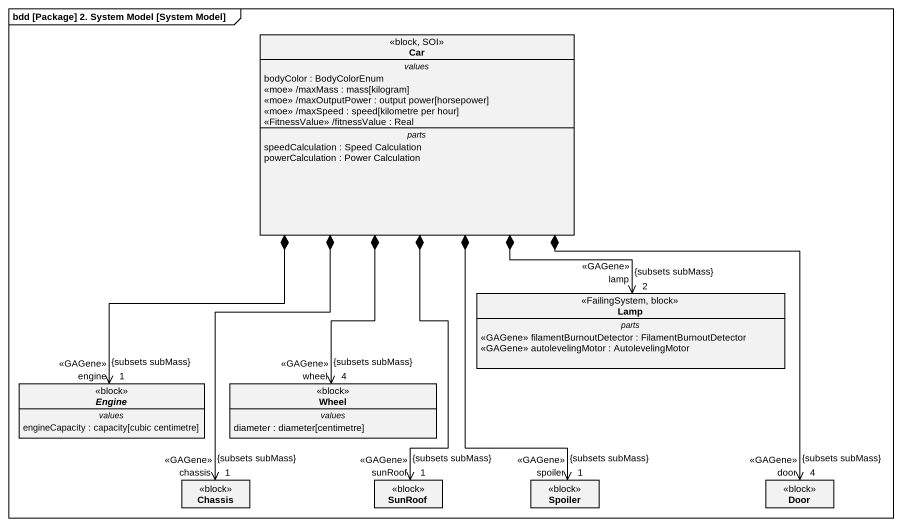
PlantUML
@startuml
mainframe bdd [Package] 2. System Model [System Model]
hide circle
hide empty members
class Car <<block, SOI>> {
  -- values --
  bodyColor : BodyColorEnum
  <<moe>> /maxMass : mass[kilogram]
  <<moe>> /maxOutputPower : output power[horsepower]
  <<moe>> /maxSpeed : speed[kilometre per hour]
  <<FitnessValue>> /fitnessValue : Real
  -- parts --
  speedCalculation : Speed Calculation
  powerCalculation : Power Calculation
}
class Lamp <<FailingSystem, block>> {
  -- parts --
  <<GAGene>> filamentBurnoutDetector : FilamentBurnoutDetector
  <<GAGene>> autolevelingMotor : AutolevelingMotor
}
abstract class Engine <<block>> {
  -- values --
  engineCapacity : capacity[cubic centimetre]
}
class Wheel <<block>> {
  -- values --
  diameter : diameter[centimetre]
}
class Chassis <<block>>
class SunRoof <<block>>
class Spoiler <<block>>
class Door <<block>>
Car *--> "lamp\n<<GAGene>>\n2\n{subsets subMass}" Lamp
Car *--> "engine\n<<GAGene>>\n1\n{subsets subMass}" Engine
Car *--> "wheel\n<<GAGene>>\n4\n{subsets subMass}" Wheel
Car *--> "chassis\n<<GAGene>>\n1\n{subsets subMass}" Chassis
Car *--> "sunRoof\n<<GAGene>>\n1\n{subsets subMass}" SunRoof
Car *--> "spoiler\n<<GAGene>>\n1\n{subsets subMass}" Spoiler
Door "door\n<<GAGene>>\n4\n{subsets subMass}" <-up-* Car
@enduml
